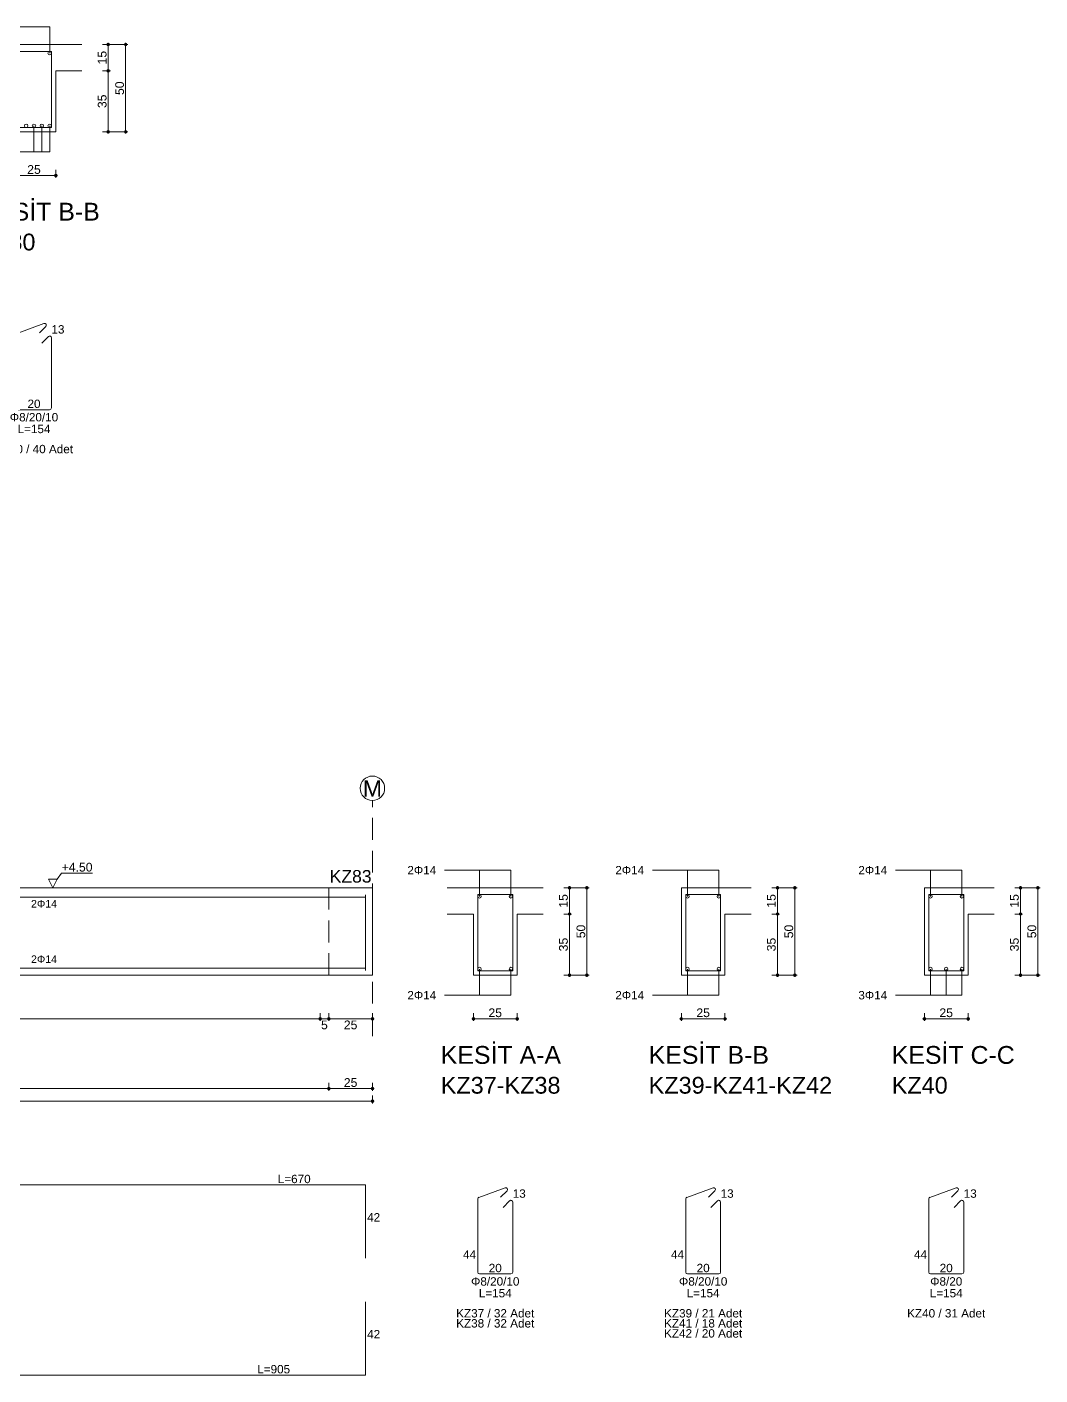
# Model space of a CAD drawing. Header units: millimetres. Extents: x 23801 to 80069, y 9628 to 14137.
# Drawn here: x 42282 to 43152, y 9826 to 10985 of the extents above; entities that cross this region are included whole.
import ezdxf

# ---------------------------------------------------------------- set-up
doc = ezdxf.new("R2010")
doc.units = ezdxf.units.MM
doc.linetypes.add('DASHDOT2', pattern=[12.7, 6.35, -3.175, 0, -3.175])
doc.linetypes.add('DASHED4', pattern=[18.75, 12.5, -6.25])
doc.layers.add('aks', color=251, linetype='DASHDOT2', lineweight=35)
for name, color, linetype in [('Donatı Topl. Uzun. Yazısı', 7, 'Continuous'), ('Donatı Uz. Yazısı', 7, 'Continuous'), ('Donatı Yazısı', 7, 'Continuous'), ('Donatı Çizgisi', 7, 'Continuous'), ('Kiriş', 7, 'Continuous'), ('Standart', 7, 'Continuous'), ('Ölçülendirme', 7, 'Continuous')]:
    doc.layers.add(name, color=color, linetype=linetype)
doc.styles.add('arial_1_18', font='arial.ttf', dxfattribs={"height": 0.2})

# ---------------------------------------------------------------- blocks, each defined once
blk = doc.blocks.new('IDE1071Entity7296')
at = {"layer": 'aks', "color": 30, "linetype": 'DASHED4', "lineweight": 5}
blk.add_lwpolyline([(25291.63, 2031.9), (25291.63, 2166.9)], dxfattribs=at)
at = {"layer": 'aks', "color": 1, "linetype": 'Continuous', "lineweight": 5}
blk.add_circle((25291.63, 2173.9), 7, dxfattribs=at)
at = {"layer": 'Donatı Çizgisi', "color": 5, "linetype": 'Continuous', "lineweight": 5}
for points in [[(22560.63, 2111.5), (25287.63, 2111.5)], [(25287.63, 2069.5), (25287.63, 2112.9)], [(25351.97, 2069.4), (25351.97, 2113)], [(25351.97, 2113), (25371.97, 2113)], [(25371.97, 2069.4), (25371.97, 2113)], [(25471.05, 2069.4), (25471.05, 2113)], [(25471.05, 2113), (25491.05, 2113)], [(25491.05, 2069.4), (25491.05, 2113)], [(25610.26, 2069.4), (25610.26, 2113)], [(25610.26, 2113), (25630.26, 2113)], [(25630.26, 2069.4), (25630.26, 2113)], [(22560.63, 2070.9), (25287.63, 2070.9)], [(25351.97, 2069.4), (25371.97, 2069.4)], [(25471.05, 2069.4), (25491.05, 2069.4)], [(25610.26, 2069.4), (25630.26, 2069.4)], [(24659.96, 1946.8), (25287.63, 1946.8)], [(25287.63, 1904.8), (25287.63, 1946.8)], [(25351.97, 1896.82), (25351.97, 1938.69)], [(25352.64, 1939.64), (25367.64, 1945.11)], [(25365.07, 1939.79), (25368.71, 1943.43)], [(25471.05, 1896.82), (25471.05, 1938.69)], [(25471.72, 1939.64), (25486.73, 1945.11)], [(25484.16, 1939.79), (25487.8, 1943.43)], [(25610.26, 1896.82), (25610.26, 1938.69)], [(25610.93, 1939.64), (25625.94, 1945.11)], [(25623.37, 1939.79), (25627.01, 1943.43)], [(25366.45, 1933.88), (25370.22, 1937.66)], [(25371.97, 1896.82), (25371.97, 1936.94)], [(25485.53, 1933.88), (25489.31, 1937.66)], [(25491.05, 1896.82), (25491.05, 1936.94)], [(25624.74, 1933.88), (25628.52, 1937.66)], [(25630.26, 1896.82), (25630.26, 1936.94)], [(25352.99, 1895.8), (25370.95, 1895.8)], [(25472.07, 1895.8), (25490.03, 1895.8)], [(25611.28, 1895.8), (25629.24, 1895.8)], [(25287.63, 1837.85), (25287.63, 1879.85)], [(24424.63, 1837.85), (25287.63, 1837.85)]]:
    blk.add_lwpolyline(points, dxfattribs=at)
for centre in [(25352.97, 2112), (25370.97, 2112), (25472.05, 2112), (25490.05, 2112), (25611.26, 2112), (25629.26, 2112), (25352.97, 2070.4), (25370.97, 2070.4), (25472.05, 2070.4), (25490.05, 2070.4), (25611.26, 2070.4), (25620.26, 2070.4), (25629.26, 2070.4)]:
    blk.add_circle(centre, 1, dxfattribs=at)
for centre, start, end in [((25352.99, 1938.69), 110, 180), ((25367.99, 1944.15), 315, 110), ((25370.95, 1936.94), 0, 135), ((25472.07, 1938.69), 110, 180), ((25487.07, 1944.15), 315, 110), ((25490.03, 1936.94), 0, 135), ((25611.28, 1938.69), 110, 180), ((25626.28, 1944.15), 315, 110), ((25629.24, 1936.94), 0, 135), ((25352.99, 1896.82), 180, 270), ((25370.95, 1896.82), 270, 0), ((25472.07, 1896.82), 180, 270), ((25490.03, 1896.82), 270, 0), ((25611.28, 1896.82), 180, 270), ((25629.24, 1896.82), 270, 0)]:
    blk.add_arc(centre, 1.02, start, end, dxfattribs=at)
at = {"layer": 'Kiriş', "color": 1, "linetype": 'Continuous', "lineweight": 5}
for points in [[(23491.63, 2116.9), (25291.63, 2116.9)], [(25291.63, 2066.9), (25291.63, 2116.9)], [(25334.47, 2116.9), (25389.47, 2116.9)], [(25468.55, 2066.9), (25468.55, 2116.9)], [(25468.55, 2116.9), (25508.55, 2116.9)], [(25607.76, 2116.9), (25647.76, 2116.9)], [(25607.76, 2066.9), (25607.76, 2116.9)], [(25334.47, 2101.9), (25349.47, 2101.9)], [(25349.47, 2066.9), (25349.47, 2101.9)], [(25374.47, 2101.9), (25389.47, 2101.9)], [(25374.47, 2066.9), (25374.47, 2101.9)], [(25493.55, 2101.9), (25508.55, 2101.9)], [(25493.55, 2066.9), (25493.55, 2101.9)], [(25632.76, 2101.9), (25647.76, 2101.9)], [(25632.76, 2066.9), (25632.76, 2101.9)], [(23491.63, 2066.9), (25291.63, 2066.9)], [(25349.47, 2066.9), (25374.47, 2066.9)], [(25468.55, 2066.9), (25493.55, 2066.9)], [(25607.76, 2066.9), (25632.76, 2066.9)]]:
    blk.add_lwpolyline(points, dxfattribs=at)
at = {"layer": 'Kiriş', "color": 1, "linetype": 'DASHED4', "lineweight": 5}
for points in [[(25266.63, 2066.9), (25266.63, 2116.9)], [(25291.63, 2066.9), (25291.63, 2116.9)]]:
    blk.add_lwpolyline(points, dxfattribs=at)
at = {"layer": 'Ölçülendirme', "color": 1, "linetype": 'Continuous', "lineweight": 5}
for points in [[(25111.13, 2121.9), (25113.63, 2125.23)], [(25113.63, 2125.23), (25131.31, 2125.23)], [(25332.97, 2127), (25370.97, 2127)], [(25352.97, 2112), (25352.97, 2127)], [(25370.97, 2112), (25370.97, 2127)], [(25452.05, 2127), (25490.05, 2127)], [(25472.05, 2112), (25472.05, 2127)], [(25490.05, 2112), (25490.05, 2127)], [(25591.26, 2127), (25629.26, 2127)], [(25611.26, 2112), (25611.26, 2127)], [(25629.26, 2112), (25629.26, 2127)], [(25108.63, 2116.9), (25106.13, 2121.9)], [(25106.13, 2121.9), (25111.13, 2121.9)], [(25111.13, 2121.9), (25108.63, 2116.9)], [(25108.63, 2116.9), (25108.63, 2116.9)], [(25401.22, 2116.9), (25415.72, 2116.9)], [(25404.47, 2065.9), (25404.47, 2117.9)], [(25414.47, 2065.9), (25414.47, 2117.9)], [(25520.3, 2116.9), (25534.8, 2116.9)], [(25523.55, 2065.9), (25523.55, 2117.9)], [(25533.55, 2065.9), (25533.55, 2117.9)], [(25659.51, 2116.9), (25674.01, 2116.9)], [(25662.76, 2065.9), (25662.76, 2117.9)], [(25672.76, 2065.9), (25672.76, 2117.9)], [(25401.22, 2101.9), (25405.72, 2101.9)], [(25520.3, 2101.9), (25524.8, 2101.9)], [(25659.51, 2101.9), (25664.01, 2101.9)], [(25352.97, 2055.4), (25352.97, 2070.4)], [(25370.97, 2055.4), (25370.97, 2070.4)], [(25472.05, 2055.4), (25472.05, 2070.4)], [(25490.05, 2055.4), (25490.05, 2070.4)], [(25611.26, 2055.4), (25611.26, 2070.4)], [(25620.26, 2055.4), (25620.26, 2070.4)], [(25629.26, 2055.4), (25629.26, 2070.4)], [(25401.22, 2066.9), (25415.72, 2066.9)], [(25520.3, 2066.9), (25534.8, 2066.9)], [(25659.51, 2066.9), (25674.01, 2066.9)], [(25332.97, 2055.4), (25370.97, 2055.4)], [(25452.05, 2055.4), (25490.05, 2055.4)], [(25591.26, 2055.4), (25629.26, 2055.4)], [(23490.63, 2041.9), (25292.63, 2041.9)], [(25261.63, 2040.65), (25261.63, 2045.15)], [(25266.63, 2040.65), (25266.63, 2045.15)], [(25291.63, 2040.65), (25291.63, 2045.15)], [(25348.47, 2041.9), (25375.47, 2041.9)], [(25349.47, 2040.65), (25349.47, 2045.15)], [(25374.47, 2040.65), (25374.47, 2045.15)], [(25467.55, 2041.9), (25494.55, 2041.9)], [(25468.55, 2040.65), (25468.55, 2045.15)], [(25493.55, 2040.65), (25493.55, 2045.15)], [(25606.76, 2041.9), (25633.76, 2041.9)], [(25607.76, 2040.65), (25607.76, 2045.15)], [(25632.76, 2040.65), (25632.76, 2045.15)], [(22555.63, 2001.9), (25292.63, 2001.9)], [(25266.63, 2000.65), (25266.63, 2005.15)], [(25291.63, 2000.65), (25291.63, 2005.15)], [(22555.63, 1994.7), (25292.63, 1994.7)], [(25291.63, 1993.45), (25291.63, 1997.95)]]:
    blk.add_lwpolyline(points, dxfattribs=at)
for centre in [(25404.47, 2116.9), (25414.47, 2116.9), (25523.55, 2116.9), (25533.55, 2116.9), (25662.76, 2116.9), (25672.76, 2116.9), (25404.47, 2101.9), (25523.55, 2101.9), (25662.76, 2101.9), (25404.47, 2066.9), (25414.47, 2066.9), (25523.55, 2066.9), (25533.55, 2066.9), (25662.76, 2066.9), (25672.76, 2066.9), (25261.63, 2041.9), (25261.63, 2041.9), (25266.63, 2041.9), (25266.63, 2041.9), (25291.63, 2041.9), (25349.47, 2041.9), (25374.47, 2041.9), (25468.55, 2041.9), (25493.55, 2041.9), (25607.76, 2041.9), (25632.76, 2041.9), (25266.63, 2001.9), (25266.63, 2001.9), (25291.63, 2001.9), (25291.63, 1994.7)]:
    blk.add_circle(centre, 0.75, dxfattribs=at)
at = {"layer": 'aks', "color": 1, "linetype": 'Continuous', "lineweight": 5, "style": 'arial_1_18'}
blk.add_text('M', height=9.45, dxfattribs=at).set_placement((25286.13, 2169.02))
at = {"layer": 'Donatı Topl. Uzun. Yazısı', "color": 1, "linetype": 'Continuous', "lineweight": 5, "style": 'arial_1_18'}
for s, p in [('L=670', (25237.41, 1947.76)), ('L=154', (25352.55, 1882.36)), ('L=154', (25471.63, 1882.36)), ('L=154', (25610.84, 1882.36)), ('L=905', (25225.65, 1838.81))]:
    blk.add_text(s, height=4.8, dxfattribs=at).set_placement(p)
at = {"layer": 'Donatı Uz. Yazısı', "color": 1, "linetype": 'Continuous', "lineweight": 5, "style": 'arial_1_18'}
for s, p in [('13', (25371.97, 1939.4)), ('13', (25491.05, 1939.4)), ('13', (25630.26, 1939.4)), ('42', (25288.59, 1925.8)), ('44', (25343.55, 1904.52)), ('44', (25462.63, 1904.52)), ('44', (25601.84, 1904.52)), ('20', (25358.24, 1896.76)), ('20', (25477.32, 1896.76)), ('20', (25616.53, 1896.76)), ('42', (25288.59, 1858.85))]:
    blk.add_text(s, height=4.8, dxfattribs=at).set_placement(p)
at = {"layer": 'Donatı Yazısı', "color": 5, "linetype": 'Continuous', "lineweight": 5, "style": 'arial_1_18'}
for s, p in [('2Φ14', (25311.63, 2124.6)), ('2Φ14', (25430.72, 2124.6)), ('2Φ14', (25569.93, 2124.6)), ('2Φ14', (25311.63, 2053)), ('2Φ14', (25430.72, 2053)), ('3Φ14', (25569.93, 2053)), ('Φ8/20/10', (25348.1, 1889.08)), ('Φ8/20/10', (25467.19, 1889.08)), ('Φ8/20', (25611.06, 1889.08)), ('KZ37 / 32 Adet', (25339.6, 1870.84)), ('KZ38 / 32 Adet', (25339.6, 1865.08)), ('KZ39 / 21 Adet', (25458.68, 1870.84)), ('KZ41 / 18 Adet', (25458.68, 1865.08)), ('KZ40 / 31 Adet', (25597.89, 1870.84)), ('KZ42 / 20 Adet', (25458.68, 1859.32))]:
    blk.add_text(s, height=4.8, dxfattribs=at).set_placement(p)
for p in [(25096.09, 2105.62), (25096.09, 2073.86)]:
    blk.add_text('2Φ14', height=4.32, rotation=360, dxfattribs=at).set_placement(p)
at = {"layer": 'Kiriş', "color": 1, "linetype": 'Continuous', "lineweight": 5, "style": 'arial_1_18'}
for s, height, p in [('KZ83', 7.2, (25267.11, 2119.9)), ('KESİT A-A', 10.2, (25330.77, 2016.1)), ('KESİT B-B', 10.2, (25449.85, 2016.1)), ('KESİT C-C', 10.2, (25589.06, 2016.1)), ('KZ37-KZ38', 9.6, (25330.77, 1999.02)), ('KZ39-KZ41-KZ42', 9.6, (25449.85, 1999.02)), ('KZ40', 9.6, (25589.06, 1999.02))]:
    blk.add_text(s, height=height, dxfattribs=at).set_placement(p)
at = {"layer": 'Ölçülendirme', "color": 1, "linetype": 'Continuous', "lineweight": 5, "style": 'arial_1_18'}
for s, p in [('+4.50', (25113.63, 2126.23)), ('25', (25358.08, 2042.86)), ('25', (25477.16, 2042.86)), ('25', (25616.37, 2042.86)), ('5', (25262.19, 2035.9)), ('25', (25275.25, 2035.9)), ('25', (25275.25, 2002.9))]:
    blk.add_text(s, height=5, dxfattribs=at).set_placement(p)
for s, p in [('15', (25403.51, 2105.52)), ('15', (25522.59, 2105.52)), ('15', (25661.8, 2105.52)), ('50', (25413.51, 2088.02)), ('50', (25532.59, 2088.02)), ('50', (25671.8, 2088.02)), ('35', (25403.51, 2080.52)), ('35', (25522.59, 2080.52)), ('35', (25661.8, 2080.52))]:
    blk.add_text(s, height=5, rotation=90, dxfattribs=at).set_placement(p)
blk = doc.blocks.new('IDE1071Entity7329')
at = {"layer": 'Donatı Çizgisi', "color": 5, "linetype": 'Continuous', "lineweight": 5}
for points in [[(24049.11, 1759.95), (24069.11, 1759.95)], [(24069.11, 1716.35), (24069.11, 1759.95)], [(24049.11, 1716.35), (24069.11, 1716.35)], [(24049.79, 1598.59), (24064.79, 1604.06)], [(24062.22, 1598.74), (24065.86, 1602.38)], [(24063.6, 1592.83), (24067.37, 1596.61)], [(24069.11, 1555.77), (24069.11, 1595.89)], [(24050.13, 1554.75), (24068.09, 1554.75)]]:
    blk.add_lwpolyline(points, dxfattribs=at)
for centre in [(24068.11, 1758.95), (24054.61, 1717.35), (24059.11, 1717.35), (24063.61, 1717.35), (24068.11, 1717.35)]:
    blk.add_circle(centre, 1, dxfattribs=at)
for centre, start, end in [((24065.14, 1603.1), 315, 110), ((24068.09, 1595.89), 0, 135), ((24068.09, 1555.77), 270, 0)]:
    blk.add_arc(centre, 1.02, start, end, dxfattribs=at)
at = {"layer": 'Kiriş', "color": 1, "linetype": 'Continuous', "lineweight": 5}
for points in [[(24031.61, 1763.85), (24086.61, 1763.85)], [(24071.61, 1748.85), (24086.61, 1748.85)], [(24071.61, 1713.85), (24071.61, 1748.85)], [(24046.61, 1713.85), (24071.61, 1713.85)]]:
    blk.add_lwpolyline(points, dxfattribs=at)
at = {"layer": 'Ölçülendirme', "color": 1, "linetype": 'Continuous', "lineweight": 5}
for points in [[(24030.11, 1773.95), (24068.11, 1773.95)], [(24068.11, 1758.95), (24068.11, 1773.95)], [(24098.36, 1763.85), (24112.86, 1763.85)], [(24101.61, 1712.85), (24101.61, 1764.85)], [(24111.61, 1712.85), (24111.61, 1764.85)], [(24098.36, 1748.85), (24102.86, 1748.85)], [(24059.11, 1702.35), (24059.11, 1717.35)], [(24063.61, 1702.35), (24063.61, 1717.35)], [(24068.11, 1702.35), (24068.11, 1717.35)], [(24098.36, 1713.85), (24112.86, 1713.85)], [(24030.11, 1702.35), (24068.11, 1702.35)], [(24071.61, 1687.6), (24071.61, 1692.1)], [(24045.61, 1688.85), (24072.61, 1688.85)]]:
    blk.add_lwpolyline(points, dxfattribs=at)
for centre in [(24101.61, 1763.85), (24111.61, 1763.85), (24101.61, 1748.85), (24101.61, 1713.85), (24111.61, 1713.85), (24071.61, 1688.85)]:
    blk.add_circle(centre, 0.75, dxfattribs=at)
at = {"layer": 'Donatı Topl. Uzun. Yazısı', "color": 1, "linetype": 'Continuous', "lineweight": 5, "style": 'arial_1_18'}
blk.add_text('L=154', height=4.8, dxfattribs=at).set_placement((24049.7, 1541.31))
at = {"layer": 'Donatı Uz. Yazısı', "color": 1, "linetype": 'Continuous', "lineweight": 5, "style": 'arial_1_18'}
for s, p in [('13', (24069.11, 1598.35)), ('20', (24055.39, 1555.71))]:
    blk.add_text(s, height=4.8, dxfattribs=at).set_placement(p)
at = {"layer": 'Donatı Yazısı', "color": 5, "linetype": 'Continuous', "lineweight": 5, "style": 'arial_1_18'}
for s, p in [('Φ8/20/10', (24045.25, 1548.03)), ('KZ80 / 40 Adet', (24036.75, 1529.79))]:
    blk.add_text(s, height=4.8, dxfattribs=at).set_placement(p)
at = {"layer": 'Kiriş', "color": 1, "linetype": 'Continuous', "lineweight": 5, "style": 'arial_1_18'}
for s, height, p in [('KESİT B-B', 10.2, (24027.91, 1663.05)), ('KZ80', 9.6, (24027.91, 1645.97))]:
    blk.add_text(s, height=height, dxfattribs=at).set_placement(p)
at = {"layer": 'Ölçülendirme', "color": 1, "linetype": 'Continuous', "lineweight": 5, "style": 'arial_1_18'}
for s, p in [('15', (24100.65, 1752.47)), ('50', (24110.65, 1734.97)), ('35', (24100.65, 1727.47))]:
    blk.add_text(s, height=5, rotation=90, dxfattribs=at).set_placement(p)
blk.add_text('25', height=5, dxfattribs=at).set_placement((24055.23, 1689.81))

msp = doc.modelspace()

# ---------------------------------------------------------------- block references
at = {"layer": 'Standart', "xscale": 1.5, "yscale": 1.5, "zscale": 1.5}
for name, p in [('IDE1071Entity7329', (6199.1, 8323.7)), ('IDE1071Entity7296', (4641.1, 7069.7))]:
    msp.add_blockref(name, p, dxfattribs=at)

doc.saveas('drawing.dxf')
